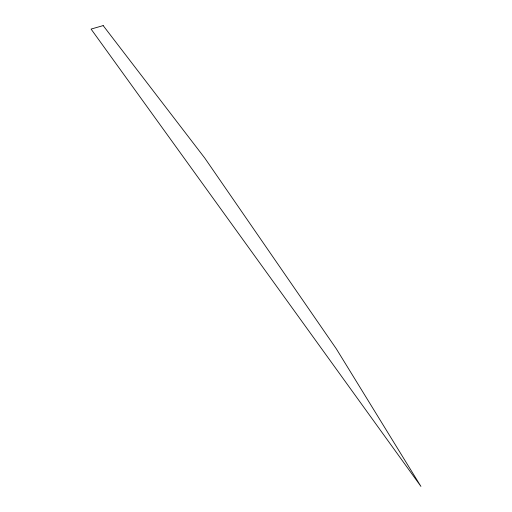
<?xml version="1.0" encoding="UTF-8"?>
<svg xmlns="http://www.w3.org/2000/svg" width="512" height="512" viewBox="0 0 512 512"><rect width="100%" height="100%" fill="white"/><g stroke="black" fill="none" stroke-linecap="round" stroke-linejoin="round"><path stroke-width="0.77" d="M103.174 25.6L91.078 29.082L420.922 486.4L336.41 348.973L204.794 158.106L103.174 25.6"/></g></svg>
